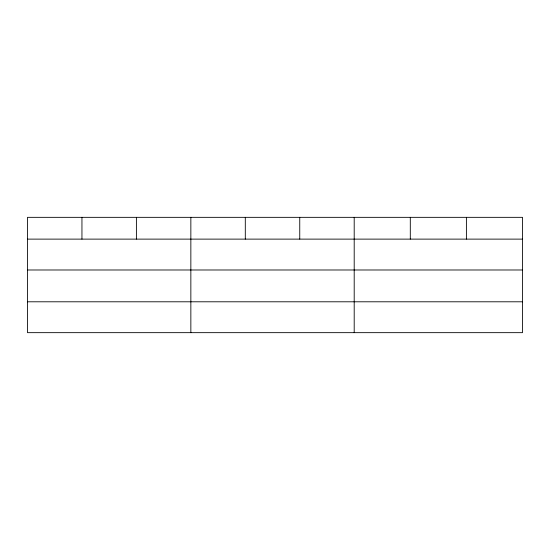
<?xml version="1.0" encoding="UTF-8"?>
<svg xmlns="http://www.w3.org/2000/svg" width="550" height="550" viewBox="0 0 550 550"><rect width="100%" height="100%" fill="white"/><g stroke="black" fill="none" stroke-linecap="round" stroke-linejoin="round"><path stroke-width="0.82" d="M522.5 269.988L522.5 217.339L27.5 217.339L27.5 332.661L522.5 332.661L522.5 269.988L27.5 269.988M27.5 239.119L522.5 239.119M27.5 301.792L522.5 301.792M466.4 217.339L466.4 239.119M410.3 217.339L410.3 239.119M354.2 217.339L354.2 332.661M299.75 217.339L299.75 239.119M245.3 217.339L245.3 239.119M190.85 217.339L190.85 332.661M136.4 217.339L136.4 239.119M81.95 217.339L81.95 239.119"/></g></svg>
